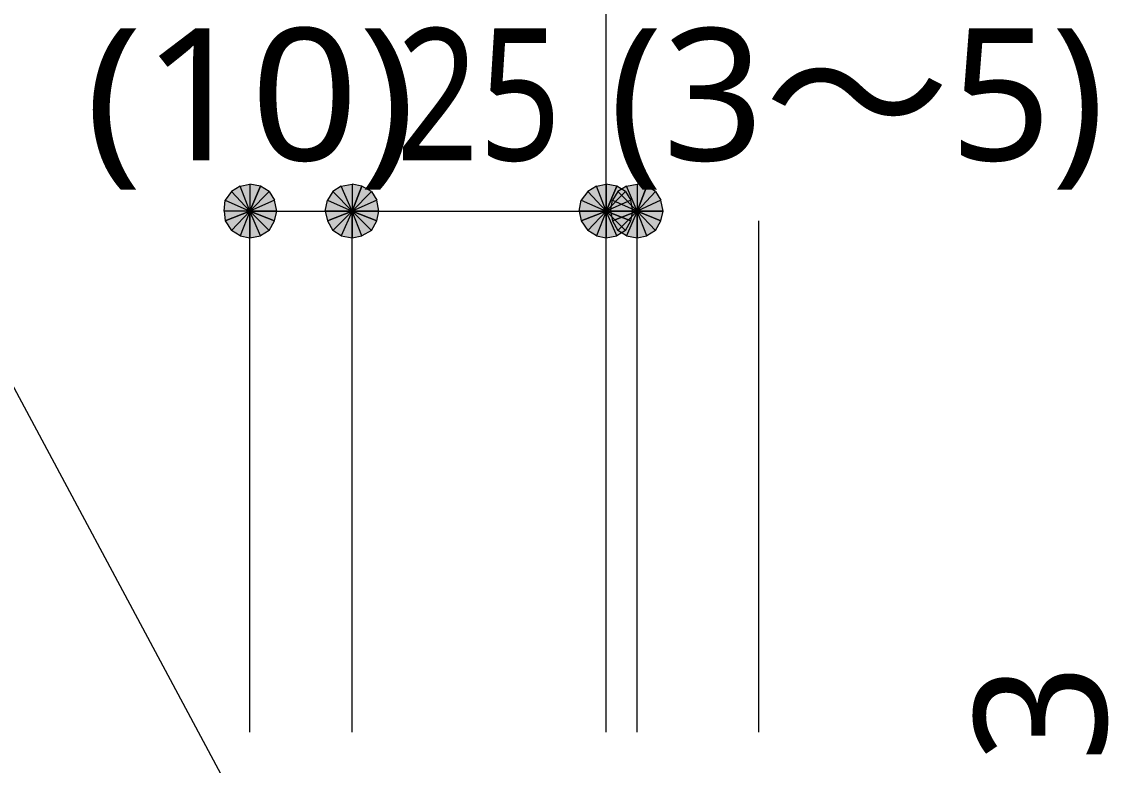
# Model space of a CAD drawing. Header units: millimetres. Extents: x 0 to 420, y 0 to 297.
# Drawn here: x 64.98 to 86.35, y 249.56 to 264.18 of the extents above; entities that cross this region are included whole.
import ezdxf
from ezdxf.enums import TextEntityAlignment as Align

# ---------------------------------------------------------------- set-up
doc = ezdxf.new("R2010")
doc.units = ezdxf.units.MM
doc.styles.add('kst32b', font='NotoSansJP-Variable.ttf')

msp = doc.modelspace()

# ---------------------------------------------------------------- hatches: boundary and pattern name
h = msp.add_hatch(color=7)
h.paths.add_polyline_path([(69.681, 260.943), (69.469, 260.985), (69.469, 260.456), (69.681, 260.943)])
h.paths.add_polyline_path([(69.469, 260.985), (69.469, 260.456), (69.279, 260.943), (69.469, 260.985)])
h.paths.add_polyline_path([(69.469, 260.456), (69.279, 260.943), (69.109, 260.837), (69.469, 260.456)])
h = msp.add_hatch(color=7)
h.paths.add_polyline_path([(71.67, 260.943), (71.48, 260.985), (71.48, 260.456), (71.67, 260.943)])
h.paths.add_polyline_path([(71.48, 260.985), (71.48, 260.456), (71.268, 260.943), (71.48, 260.985)])
h.paths.add_polyline_path([(71.48, 260.456), (71.268, 260.943), (71.099, 260.837), (71.48, 260.456)])
h = msp.add_hatch(color=7)
h.paths.add_polyline_path([(76.687, 260.943), (76.475, 260.985), (76.475, 260.456), (76.687, 260.943)])
h.paths.add_polyline_path([(76.475, 260.985), (76.475, 260.456), (76.285, 260.943), (76.475, 260.985)])
h.paths.add_polyline_path([(76.475, 260.456), (76.285, 260.943), (76.115, 260.837), (76.475, 260.456)])
h = msp.add_hatch(color=7)
h.paths.add_polyline_path([(77.279, 260.943), (77.089, 260.985), (77.089, 260.456), (77.279, 260.943)])
h.paths.add_polyline_path([(77.089, 260.985), (77.089, 260.456), (76.877, 260.943), (77.089, 260.985)])
h.paths.add_polyline_path([(77.089, 260.456), (76.877, 260.943), (76.708, 260.837), (77.089, 260.456)])
h = msp.add_hatch(color=7)
h.paths.add_polyline_path([(69.109, 260.837), (68.982, 260.667), (69.469, 260.456), (69.109, 260.837)])
h.paths.add_polyline_path([(68.982, 260.667), (69.469, 260.456), (68.961, 260.456), (68.982, 260.667)])
h.paths.add_polyline_path([(69.469, 260.456), (68.961, 260.456), (68.982, 260.265), (69.469, 260.456)])
h = msp.add_hatch(color=7)
h.paths.add_polyline_path([(69.998, 260.456), (69.956, 260.667), (69.469, 260.456), (69.998, 260.456)])
h.paths.add_polyline_path([(69.956, 260.667), (69.469, 260.456), (69.85, 260.837), (69.956, 260.667)])
h.paths.add_polyline_path([(69.469, 260.456), (69.85, 260.837), (69.681, 260.943), (69.469, 260.456)])
h = msp.add_hatch(color=7)
h.paths.add_polyline_path([(71.099, 260.837), (70.993, 260.667), (71.48, 260.456), (71.099, 260.837)])
h.paths.add_polyline_path([(70.993, 260.667), (71.48, 260.456), (70.951, 260.456), (70.993, 260.667)])
h.paths.add_polyline_path([(71.48, 260.456), (70.951, 260.456), (70.993, 260.265), (71.48, 260.456)])
h = msp.add_hatch(color=7)
h.paths.add_polyline_path([(72.009, 260.456), (71.967, 260.667), (71.48, 260.456), (72.009, 260.456)])
h.paths.add_polyline_path([(71.967, 260.667), (71.48, 260.456), (71.861, 260.837), (71.967, 260.667)])
h.paths.add_polyline_path([(71.48, 260.456), (71.861, 260.837), (71.67, 260.943), (71.48, 260.456)])
h = msp.add_hatch(color=7)
h.paths.add_polyline_path([(76.115, 260.837), (75.988, 260.667), (76.475, 260.456), (76.115, 260.837)])
h.paths.add_polyline_path([(75.988, 260.667), (76.475, 260.456), (75.946, 260.456), (75.988, 260.667)])
h.paths.add_polyline_path([(76.475, 260.456), (75.946, 260.456), (75.988, 260.265), (76.475, 260.456)])
h = msp.add_hatch(color=7)
h.paths.add_polyline_path([(77.004, 260.456), (76.962, 260.667), (76.475, 260.456), (77.004, 260.456)])
h.paths.add_polyline_path([(76.962, 260.667), (76.475, 260.456), (76.856, 260.837), (76.962, 260.667)])
h.paths.add_polyline_path([(76.475, 260.456), (76.856, 260.837), (76.687, 260.943), (76.475, 260.456)])
h = msp.add_hatch(color=7)
h.paths.add_polyline_path([(76.708, 260.837), (76.602, 260.667), (77.089, 260.456), (76.708, 260.837)])
h.paths.add_polyline_path([(76.602, 260.667), (77.089, 260.456), (76.56, 260.456), (76.602, 260.667)])
h.paths.add_polyline_path([(77.089, 260.456), (76.56, 260.456), (76.602, 260.265), (77.089, 260.456)])
h = msp.add_hatch(color=7)
h.paths.add_polyline_path([(77.597, 260.456), (77.555, 260.667), (77.089, 260.456), (77.597, 260.456)])
h.paths.add_polyline_path([(77.555, 260.667), (77.089, 260.456), (77.449, 260.837), (77.555, 260.667)])
h.paths.add_polyline_path([(77.089, 260.456), (77.449, 260.837), (77.279, 260.943), (77.089, 260.456)])
h = msp.add_hatch(color=7)
h.paths.add_polyline_path([(68.982, 260.265), (69.109, 260.075), (69.469, 260.456), (68.982, 260.265)])
h.paths.add_polyline_path([(69.109, 260.075), (69.469, 260.456), (69.279, 259.969), (69.109, 260.075)])
h.paths.add_polyline_path([(69.469, 260.456), (69.279, 259.969), (69.469, 259.927), (69.469, 260.456)])
h = msp.add_hatch(color=7)
h.paths.add_polyline_path([(69.469, 259.927), (69.681, 259.969), (69.469, 260.456), (69.469, 259.927)])
h.paths.add_polyline_path([(69.681, 259.969), (69.469, 260.456), (69.85, 260.075), (69.681, 259.969)])
h.paths.add_polyline_path([(69.469, 260.456), (69.85, 260.075), (69.956, 260.265), (69.469, 260.456)])
for points in [[(69.956, 260.265), (69.998, 260.456), (69.469, 260.456), (69.956, 260.265)], [(71.967, 260.265), (72.009, 260.456), (71.48, 260.456), (71.967, 260.265)], [(76.962, 260.265), (77.004, 260.456), (76.475, 260.456), (76.962, 260.265)], [(77.555, 260.265), (77.597, 260.456), (77.089, 260.456), (77.555, 260.265)]]:
    msp.add_hatch(color=7).paths.add_polyline_path(points)
h = msp.add_hatch(color=7)
h.paths.add_polyline_path([(70.993, 260.265), (71.099, 260.075), (71.48, 260.456), (70.993, 260.265)])
h.paths.add_polyline_path([(71.099, 260.075), (71.48, 260.456), (71.268, 259.969), (71.099, 260.075)])
h.paths.add_polyline_path([(71.48, 260.456), (71.268, 259.969), (71.48, 259.927), (71.48, 260.456)])
h = msp.add_hatch(color=7)
h.paths.add_polyline_path([(71.48, 259.927), (71.67, 259.969), (71.48, 260.456), (71.48, 259.927)])
h.paths.add_polyline_path([(71.67, 259.969), (71.48, 260.456), (71.861, 260.075), (71.67, 259.969)])
h.paths.add_polyline_path([(71.48, 260.456), (71.861, 260.075), (71.967, 260.265), (71.48, 260.456)])
h = msp.add_hatch(color=7)
h.paths.add_polyline_path([(75.988, 260.265), (76.115, 260.075), (76.475, 260.456), (75.988, 260.265)])
h.paths.add_polyline_path([(76.115, 260.075), (76.475, 260.456), (76.285, 259.969), (76.115, 260.075)])
h.paths.add_polyline_path([(76.475, 260.456), (76.285, 259.969), (76.475, 259.927), (76.475, 260.456)])
h = msp.add_hatch(color=7)
h.paths.add_polyline_path([(76.475, 259.927), (76.687, 259.969), (76.475, 260.456), (76.475, 259.927)])
h.paths.add_polyline_path([(76.687, 259.969), (76.475, 260.456), (76.856, 260.075), (76.687, 259.969)])
h.paths.add_polyline_path([(76.475, 260.456), (76.856, 260.075), (76.962, 260.265), (76.475, 260.456)])
h = msp.add_hatch(color=7)
h.paths.add_polyline_path([(76.602, 260.265), (76.708, 260.075), (77.089, 260.456), (76.602, 260.265)])
h.paths.add_polyline_path([(76.708, 260.075), (77.089, 260.456), (76.877, 259.969), (76.708, 260.075)])
h.paths.add_polyline_path([(77.089, 260.456), (76.877, 259.969), (77.089, 259.927), (77.089, 260.456)])
h = msp.add_hatch(color=7)
h.paths.add_polyline_path([(77.089, 259.927), (77.279, 259.969), (77.089, 260.456), (77.089, 259.927)])
h.paths.add_polyline_path([(77.279, 259.969), (77.089, 260.456), (77.449, 260.075), (77.279, 259.969)])
h.paths.add_polyline_path([(77.089, 260.456), (77.449, 260.075), (77.555, 260.265), (77.089, 260.456)])

# ---------------------------------------------------------------- linework, layer by layer
at = {"lineweight": 13}
for points in [[(76.475, 250.211), (76.475, 269.071)], [(70.591, 246.232), (62.251, 261.789)], [(69.469, 250.211), (69.469, 260.456)], [(69.469, 260.456), (71.48, 260.456), (76.475, 260.456), (77.089, 260.456)], [(71.48, 250.211), (71.48, 260.456)], [(77.089, 250.211), (77.089, 260.456)], [(79.481, 250.211), (79.481, 260.265)]]:
    msp.add_lwpolyline(points, dxfattribs=at)
at = {"lineweight": 0}
for points in [[(69.469, 260.985), (69.469, 260.456), (69.279, 260.943)], [(69.681, 260.943), (69.469, 260.985), (69.469, 260.456)], [(71.48, 260.985), (71.48, 260.456), (71.268, 260.943)], [(71.67, 260.943), (71.48, 260.985), (71.48, 260.456)], [(76.475, 260.985), (76.475, 260.456), (76.285, 260.943)], [(76.687, 260.943), (76.475, 260.985), (76.475, 260.456)], [(77.089, 260.985), (77.089, 260.456), (76.877, 260.943)], [(77.279, 260.943), (77.089, 260.985), (77.089, 260.456)], [(69.109, 260.837), (68.982, 260.667), (69.469, 260.456)], [(69.469, 260.456), (69.279, 260.943), (69.109, 260.837)], [(69.469, 260.456), (69.85, 260.837), (69.681, 260.943)], [(69.956, 260.667), (69.469, 260.456), (69.85, 260.837)], [(71.099, 260.837), (70.993, 260.667), (71.48, 260.456)], [(71.48, 260.456), (71.268, 260.943), (71.099, 260.837)], [(71.48, 260.456), (71.861, 260.837), (71.67, 260.943)], [(71.967, 260.667), (71.48, 260.456), (71.861, 260.837)], [(76.115, 260.837), (75.988, 260.667), (76.475, 260.456)], [(76.475, 260.456), (76.285, 260.943), (76.115, 260.837)], [(76.475, 260.456), (76.856, 260.837), (76.687, 260.943)], [(76.962, 260.667), (76.475, 260.456), (76.856, 260.837)], [(76.708, 260.837), (76.602, 260.667), (77.089, 260.456)], [(77.089, 260.456), (76.877, 260.943), (76.708, 260.837)], [(77.089, 260.456), (77.449, 260.837), (77.279, 260.943)], [(77.555, 260.667), (77.089, 260.456), (77.449, 260.837)], [(68.982, 260.667), (69.469, 260.456), (68.961, 260.456)], [(69.998, 260.456), (69.956, 260.667), (69.469, 260.456)], [(70.993, 260.667), (71.48, 260.456), (70.951, 260.456)], [(72.009, 260.456), (71.967, 260.667), (71.48, 260.456)], [(75.988, 260.667), (76.475, 260.456), (75.946, 260.456)], [(77.004, 260.456), (76.962, 260.667), (76.475, 260.456)], [(76.602, 260.667), (77.089, 260.456), (76.56, 260.456)], [(77.597, 260.456), (77.555, 260.667), (77.089, 260.456)], [(69.469, 260.456), (68.961, 260.456), (68.982, 260.265)], [(68.982, 260.265), (69.109, 260.075), (69.469, 260.456)], [(69.109, 260.075), (69.469, 260.456), (69.279, 259.969)], [(69.469, 260.456), (69.279, 259.969), (69.469, 259.927)], [(69.469, 259.927), (69.681, 259.969), (69.469, 260.456)], [(69.681, 259.969), (69.469, 260.456), (69.85, 260.075)], [(69.469, 260.456), (69.85, 260.075), (69.956, 260.265)], [(69.956, 260.265), (69.998, 260.456), (69.469, 260.456)], [(71.48, 260.456), (70.951, 260.456), (70.993, 260.265)], [(70.993, 260.265), (71.099, 260.075), (71.48, 260.456)], [(71.099, 260.075), (71.48, 260.456), (71.268, 259.969)], [(71.48, 260.456), (71.268, 259.969), (71.48, 259.927)], [(71.48, 259.927), (71.67, 259.969), (71.48, 260.456)], [(71.67, 259.969), (71.48, 260.456), (71.861, 260.075)], [(71.48, 260.456), (71.861, 260.075), (71.967, 260.265)], [(71.967, 260.265), (72.009, 260.456), (71.48, 260.456)], [(76.475, 260.456), (75.946, 260.456), (75.988, 260.265)], [(75.988, 260.265), (76.115, 260.075), (76.475, 260.456)], [(76.115, 260.075), (76.475, 260.456), (76.285, 259.969)], [(76.475, 260.456), (76.285, 259.969), (76.475, 259.927)], [(76.475, 259.927), (76.687, 259.969), (76.475, 260.456)], [(76.687, 259.969), (76.475, 260.456), (76.856, 260.075)], [(76.475, 260.456), (76.856, 260.075), (76.962, 260.265)], [(76.962, 260.265), (77.004, 260.456), (76.475, 260.456)], [(77.089, 260.456), (76.56, 260.456), (76.602, 260.265)], [(76.602, 260.265), (76.708, 260.075), (77.089, 260.456)], [(76.708, 260.075), (77.089, 260.456), (76.877, 259.969)], [(77.089, 260.456), (76.877, 259.969), (77.089, 259.927)], [(77.089, 259.927), (77.279, 259.969), (77.089, 260.456)], [(77.279, 259.969), (77.089, 260.456), (77.449, 260.075)], [(77.089, 260.456), (77.449, 260.075), (77.555, 260.265)], [(77.555, 260.265), (77.597, 260.456), (77.089, 260.456)]]:
    msp.add_lwpolyline(points, close=True, dxfattribs=at)

# ---------------------------------------------------------------- texts
at = {"style": 'kst32b'}
for s, p, p2 in [('(10)', (66.231, 261.451), (72.728, 261.451)), ('25', (72.348, 261.451), (75.596, 261.451)), ('(3～5)', (76.539, 261.451), (86.285, 261.451))]:
    msp.add_text(s, height=2.5989, dxfattribs=at).set_placement(p, p2, align=Align.FIT)
msp.add_text('3', height=2.599, rotation=90, dxfattribs=at).set_placement((86.318, 249.618))

doc.saveas('drawing.dxf')
